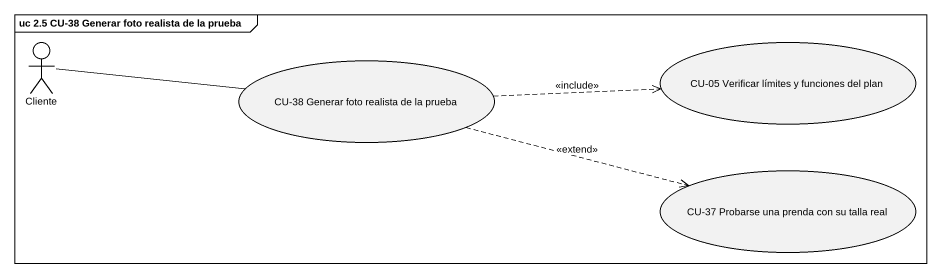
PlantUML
@startuml
mainframe uc 2.5 CU-38 Generar foto realista de la prueba
actor Cliente
usecase "CU-05 Verificar límites y funciones del plan" as CU_05_Verificar_límites_y
usecase "CU-38 Generar foto realista de la prueba" as CU_38_Generar_foto_realista
usecase "CU-37 Probarse una prenda con su talla real" as CU_37_Probarse_una_prenda
Cliente -right- CU_38_Generar_foto_realista
CU_38_Generar_foto_realista .right.> CU_05_Verificar_límites_y : <<include>>
CU_38_Generar_foto_realista .right.> CU_37_Probarse_una_prenda : <<extend>>
@enduml
